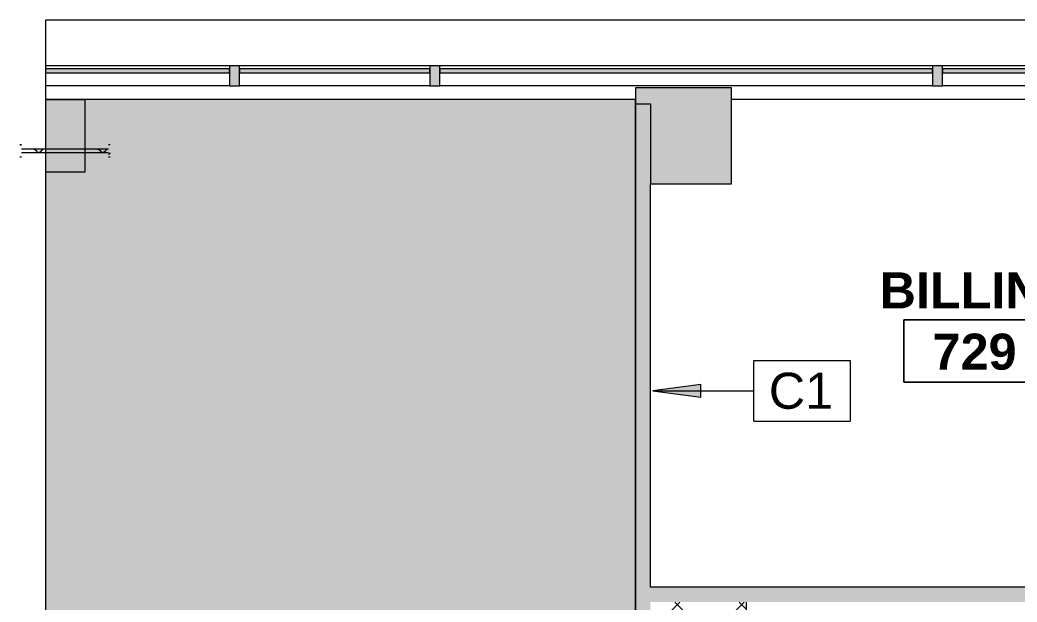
# Model space of a CAD drawing. Header units: inches. Extents: x 920 to 3228, y -557 to 2680.
# Drawn here: x 1742 to 1990.9, y 1988.5 to 2133.9 of the extents above; entities that cross this region are included whole.
import ezdxf

# ---------------------------------------------------------------- set-up
doc = ezdxf.new("R2010")
doc.units = ezdxf.units.IN
doc.header["$MEASUREMENT"] = 0
for name, color, linetype, lineweight in [('A-ANNO-KEYN', 231, 'Continuous', 9), ('A-AREA-IDEN', 2, 'Continuous', 9), ('A-COLS', 52, 'Continuous', 13), ('A-DETL-GENF', 92, 'Continuous', 9), ('A-DETL-MEDM', 33, 'Continuous', 20), ('A-DETL-THIN', 151, 'Continuous', 9), ('A-GLAZ-CURT', 52, 'Continuous', 13), ('A-GLAZ-CWMG', 51, 'Continuous', 13), ('A-WALL', 113, 'Continuous', 13), ('A-WALL-PATT', 111, 'Continuous', 13), ('I-WALL', 2, 'Continuous', 13), ('Q-CASE', 31, 'Continuous', 13)]:
    doc.layers.add(name, color=color, linetype=linetype, lineweight=lineweight)
doc.styles.add('Arial', font='arial.ttf', dxfattribs={"height": 9})
doc.styles.add('Swis721 Lt BT_B', font='', dxfattribs={"height": 9})
doc.styles.get('Swis721 Lt BT_B').set_extended_font_data('Swis721 Lt BT', bold=True)

# ---------------------------------------------------------------- blocks, each defined once
blk = doc.blocks.new('Rectangular Column - 18_ x 24_-V2-Level XX  CONSTRUCTION')
at = {"layer": 'A-COLS', "lineweight": 9}
blk.add_hatch(color=7, dxfattribs=at).paths.add_polyline_path([(-2.16, 9), (-12, 9), (-12, -9), (-2.16, -9), (-2.16, -4.41)], flags=0)
at = {"layer": 'A-COLS', "color": 8, "lineweight": 20}
for p, q in [((-2.16, 9), (-12, 9)), ((-12, 9), (-12, -9)), ((-12, -9), (-2.16, -9))]:
    blk.add_line(p, q, dxfattribs=at)
blk = doc.blocks.new('System Panel - Glazed-7148732-Level XX  CONSTRUCTION')
at = {"layer": 'A-GLAZ-CURT', "lineweight": 9}
blk.add_hatch(color=7, dxfattribs=at).paths.add_polyline_path([(23.37, 0.75), (23.37, 1.75), (-22.49, 1.75), (-22.49, 0.75)], flags=0)
at = {"layer": 'A-GLAZ-CURT', "color": 8, "lineweight": 20}
for p, q in [((23.37, 1.75), (-22.49, 1.75)), ((-22.49, 0.75), (23.37, 0.75)), ((23.37, 0.75), (23.37, 1.75))]:
    blk.add_line(p, q, dxfattribs=at)
blk = doc.blocks.new('System Panel - Glazed-7148733-Level XX  CONSTRUCTION')
at = {"layer": 'A-GLAZ-CURT', "lineweight": 9}
blk.add_hatch(color=7, dxfattribs=at).paths.add_polyline_path([(23.75, 0.75), (23.75, 1.75), (-23.75, 1.75), (-23.75, 0.75)], flags=0)
at = {"layer": 'A-GLAZ-CURT', "color": 8, "lineweight": 20}
for p, q in [((23.75, 1.75), (-23.75, 1.75)), ((-23.75, 1.75), (-23.75, 0.75)), ((-23.75, 0.75), (23.75, 0.75)), ((23.75, 0.75), (23.75, 1.75))]:
    blk.add_line(p, q, dxfattribs=at)
blk = doc.blocks.new('System Panel - Glazed-7148731-Level XX  CONSTRUCTION')
at = {"layer": 'A-GLAZ-CURT', "lineweight": 9}
blk.add_hatch(color=7, dxfattribs=at).paths.add_polyline_path([(11.35, 0.75), (61.5, 0.75), (61.5, 1.75), (-61.5, 1.75), (-61.5, 0.75), (-8.9, 0.75)], flags=0)
at = {"layer": 'A-GLAZ-CURT', "color": 8, "lineweight": 20}
for p, q in [((61.5, 1.75), (-61.5, 1.75)), ((-61.5, 1.75), (-61.5, 0.75)), ((-61.5, 0.75), (61.5, 0.75)), ((61.5, 0.75), (61.5, 1.75))]:
    blk.add_line(p, q, dxfattribs=at)
blk = doc.blocks.new('System Panel - Glazed-V3-Level XX  CONSTRUCTION')
at = {"layer": 'A-GLAZ-CURT', "lineweight": 9}
blk.add_hatch(color=7, dxfattribs=at).paths.add_polyline_path([(23.375, 0.75), (23.375, 1.75), (-23.375, 1.75), (-23.375, 0.75)], flags=0)
at = {"layer": 'A-GLAZ-CURT', "color": 8, "lineweight": 20}
for p, q in [((23.375, 1.75), (-23.375, 1.75)), ((-23.375, 1.75), (-23.375, 0.75)), ((-23.375, 0.75), (23.375, 0.75)), ((23.375, 0.75), (23.375, 1.75))]:
    blk.add_line(p, q, dxfattribs=at)
blk = doc.blocks.new('Rectangular Mullion - 2_5_ x 5_ rectangular-7148713-Level XX  CONSTRUCTION')
at = {"layer": 'A-GLAZ-CWMG', "lineweight": 9}
blk.add_hatch(color=7, dxfattribs=at).paths.add_polyline_path([(-1.25, 2.5), (1.25, 2.5), (1.25, -2.5), (-1.25, -2.5), (-1.25, -0.75)], flags=0)
at = {"layer": 'A-GLAZ-CWMG', "color": 8, "lineweight": 20}
for p, q in [((-1.25, 2.5), (1.25, 2.5)), ((-1.25, -2.5), (-1.25, 2.5)), ((1.25, 2.5), (1.25, -2.5)), ((1.25, -2.5), (-1.25, -2.5))]:
    blk.add_line(p, q, dxfattribs=at)
blk = doc.blocks.new('Rectangular Mullion - 2_5_ x 5_ rectangular-7148717-Level XX  CONSTRUCTION')
at = {"layer": 'A-GLAZ-CWMG', "lineweight": 9}
for p, q in [((1129.55, 2122.36), (1083.68, 2122.36)), ((1129.55, 2117.36), (1083.68, 2117.36))]:
    blk.add_line(p, q, dxfattribs=at)
blk = doc.blocks.new('Rectangular Mullion - 2_5_ x 5_ rectangular-7148718-Level XX  CONSTRUCTION')
at = {"layer": 'A-GLAZ-CWMG', "lineweight": 9}
for p, q in [((1179.55, 2122.36), (1132.05, 2122.36)), ((1179.55, 2117.36), (1132.05, 2117.36))]:
    blk.add_line(p, q, dxfattribs=at)
blk = doc.blocks.new('Rectangular Mullion - 2_5_ x 5_ rectangular-7148716-Level XX  CONSTRUCTION')
at = {"layer": 'A-GLAZ-CWMG', "lineweight": 9}
for p, q in [((1305.05, 2122.36), (1182.05, 2122.36)), ((1305.05, 2117.36), (1182.05, 2117.36))]:
    blk.add_line(p, q, dxfattribs=at)
blk = doc.blocks.new('Rectangular Mullion - 2_5_ x 5_ rectangular-V4-Level XX  CONSTRUCTION')
at = {"layer": 'A-GLAZ-CWMG', "lineweight": 9}
for p, q in [((1354.3, 2122.36), (1307.55, 2122.36)), ((1354.3, 2117.36), (1307.55, 2117.36))]:
    blk.add_line(p, q, dxfattribs=at)
blk = doc.blocks.new('C-Counter Top1 - ADJ HEIGHT 2-7647736-Level XX  CONSTRUCTION')
at = {"layer": 'Q-CASE', "lineweight": 9}
h = blk.add_hatch(dxfattribs=at)
h.set_pattern_fill('FP_21', color=256, style=0, pattern_type=2)
h.set_pattern_definition([(315, (-1906.101, 1234.649), (8.012227, 8.012227), []), (45, (-1906.101, 1234.649), (-8.012227, 8.012227), [])])
h.paths.add_polyline_path([(-47.26, 0), (-47.26, -24), (82.39, -24), (82.39, 0), (-42.37, 0)], flags=0)
blk.add_line((-47.26, -24), (82.39, -24), dxfattribs=at)
blk = doc.blocks.new('FP_64-Level XX  CONSTRUCTION')
at = {"layer": 'Q-CASE', "lineweight": 9}
for p, q in [((25.25, 16.21), (24.85, 16.21)), ((24.89, 13.26), (24.85, 13.27)), ((24.85, 13.26), (25.25, 13.26)), ((24.92, 13.25), (24.89, 13.26)), ((24.96, 13.24), (24.92, 13.25)), ((24.99, 13.24), (24.96, 13.24)), ((25.03, 13.23), (24.99, 13.24)), ((25.06, 13.23), (25.03, 13.23)), ((25.09, 13.22), (25.06, 13.23)), ((25.13, 13.22), (25.09, 13.22)), ((25.16, 13.22), (25.13, 13.22)), ((25.2, 13.22), (25.16, 13.22))]:
    blk.add_line(p, q, dxfattribs=at)
blk = doc.blocks.new('FP_65-Level XX  CONSTRUCTION')
at = {"layer": 'Q-CASE', "lineweight": 9}
for p, q in [((24.85, 15.13), (3.14, 15.13)), ((4.08, 14.93), (4.09, 14.94)), ((4.09, 14.94), (4.1, 14.95)), ((4.1, 14.95), (4.11, 14.96)), ((4.11, 14.96), (4.12, 14.97)), ((4.12, 14.97), (4.13, 14.98)), ((4.13, 14.98), (4.14, 14.99)), ((4.14, 14.99), (4.15, 15)), ((4.15, 15), (4.16, 15.01)), ((4.16, 15.01), (4.17, 15.01)), ((4.17, 15.01), (4.18, 15.02)), ((4.18, 15.02), (4.19, 15.03)), ((4.19, 15.03), (4.2, 15.04)), ((4.2, 15.04), (4.21, 15.05)), ((4.21, 15.05), (4.22, 15.05)), ((4.22, 15.05), (4.23, 15.06)), ((4.23, 15.06), (4.24, 15.07)), ((4.24, 15.07), (4.25, 15.08)), ((4.25, 15.08), (4.26, 15.08)), ((4.26, 15.08), (4.27, 15.09)), ((4.27, 15.09), (4.28, 15.1)), ((4.28, 15.1), (4.29, 15.11)), ((4.28, 15.1), (4.28, 15.1)), ((4.29, 15.11), (4.3, 15.11)), ((4.3, 15.11), (4.31, 15.12)), ((4.31, 15.12), (4.32, 15.12)), ((4.32, 15.12), (4.33, 15.13)), ((4.33, 15.13), (4.34, 15.13)), ((4.34, 15.13), (4.35, 15.14)), ((4.35, 15.14), (4.36, 15.14)), ((4.36, 15.14), (4.37, 15.15)), ((4.37, 15.15), (4.38, 15.15)), ((4.38, 15.15), (4.39, 15.15)), ((4.39, 15.15), (4.4, 15.16)), ((4.4, 15.16), (4.41, 15.16)), ((4.41, 15.16), (4.42, 15.16)), ((4.42, 15.16), (4.43, 15.16)), ((4.43, 15.16), (4.44, 15.17)), ((4.44, 15.17), (4.45, 15.17)), ((4.45, 15.17), (4.46, 15.17)), ((4.46, 15.17), (4.47, 15.17)), ((4.47, 15.17), (4.48, 15.17)), ((4.48, 15.17), (4.49, 15.17)), ((4.49, 15.17), (4.5, 15.17)), ((4.5, 15.17), (4.51, 15.17)), ((4.56, 15.17), (4.55, 15.17)), ((4.57, 15.17), (4.56, 15.17)), ((4.58, 15.17), (4.57, 15.17)), ((4.59, 15.17), (4.58, 15.17)), ((4.6, 15.17), (4.59, 15.17)), ((4.61, 15.17), (4.6, 15.17)), ((4.62, 15.17), (4.61, 15.17)), ((4.63, 15.16), (4.62, 15.17)), ((4.64, 15.16), (4.63, 15.16)), ((4.65, 15.16), (4.64, 15.16)), ((4.66, 15.16), (4.65, 15.16)), ((4.66, 15.15), (4.66, 15.16)), ((4.67, 15.15), (4.66, 15.15)), ((4.68, 15.15), (4.67, 15.15)), ((4.69, 15.14), (4.68, 15.15)), ((4.7, 15.14), (4.69, 15.14)), ((4.71, 15.13), (4.7, 15.14)), ((4.72, 15.13), (4.71, 15.13)), ((4.73, 15.12), (4.72, 15.13)), ((4.74, 15.12), (4.73, 15.12)), ((4.75, 15.11), (4.74, 15.12)), ((4.76, 15.11), (4.75, 15.11)), ((4.77, 15.1), (4.76, 15.11)), ((4.78, 15.1), (4.77, 15.1)), ((4.79, 15.09), (4.78, 15.1)), ((4.8, 15.08), (4.79, 15.09)), ((4.81, 15.08), (4.8, 15.08)), ((4.82, 15.07), (4.81, 15.08)), ((4.83, 15.06), (4.82, 15.07)), ((4.84, 15.05), (4.83, 15.06)), ((4.85, 15.05), (4.84, 15.05)), ((4.86, 15.04), (4.85, 15.05)), ((4.87, 15.03), (4.86, 15.04)), ((4.88, 15.02), (4.87, 15.03)), ((4.89, 15.01), (4.88, 15.02)), ((4.9, 15.01), (4.89, 15.01)), ((4.91, 15), (4.9, 15.01)), ((4.92, 14.99), (4.91, 15)), ((4.93, 14.98), (4.92, 14.99)), ((4.94, 14.97), (4.93, 14.98)), ((4.95, 14.96), (4.94, 14.97)), ((4.95, 14.95), (4.95, 14.96)), ((4.96, 14.94), (4.95, 14.95)), ((4.97, 14.93), (4.96, 14.94)), ((20.11, 14.93), (20.12, 14.94)), ((20.12, 14.94), (20.13, 14.95)), ((20.13, 14.95), (20.14, 14.96)), ((20.14, 14.96), (20.15, 14.97)), ((20.15, 14.98), (20.16, 14.99)), ((20.15, 14.97), (20.15, 14.98)), ((20.16, 14.99), (20.17, 15)), ((20.17, 15), (20.18, 15.01)), ((20.18, 15.01), (20.19, 15.01)), ((20.19, 15.01), (20.2, 15.02)), ((20.2, 15.02), (20.21, 15.03)), ((20.21, 15.03), (20.22, 15.04)), ((20.22, 15.04), (20.23, 15.05)), ((20.23, 15.05), (20.24, 15.05)), ((20.24, 15.05), (20.25, 15.06)), ((20.25, 15.06), (20.26, 15.07)), ((20.26, 15.07), (20.27, 15.08)), ((20.27, 15.08), (20.28, 15.08)), ((20.28, 15.08), (20.29, 15.09)), ((20.29, 15.09), (20.3, 15.1)), ((20.3, 15.1), (20.31, 15.1)), ((20.31, 15.1), (20.32, 15.11)), ((20.32, 15.11), (20.33, 15.11)), ((20.33, 15.11), (20.34, 15.12)), ((20.34, 15.12), (20.35, 15.12)), ((20.35, 15.12), (20.36, 15.13)), ((20.36, 15.13), (20.37, 15.13)), ((20.37, 15.13), (20.38, 15.14)), ((20.38, 15.14), (20.39, 15.14)), ((20.39, 15.14), (20.4, 15.15)), ((20.4, 15.15), (20.41, 15.15)), ((20.41, 15.15), (20.42, 15.15)), ((20.42, 15.15), (20.43, 15.16)), ((20.43, 15.16), (20.44, 15.16)), ((20.44, 15.16), (20.44, 15.16)), ((20.44, 15.16), (20.45, 15.16)), ((20.45, 15.16), (20.46, 15.17)), ((20.46, 15.17), (20.47, 15.17)), ((20.47, 15.17), (20.48, 15.17)), ((20.48, 15.17), (20.49, 15.17)), ((20.49, 15.17), (20.5, 15.17)), ((20.5, 15.17), (20.51, 15.17)), ((20.51, 15.17), (20.52, 15.17)), ((20.52, 15.17), (20.53, 15.17)), ((20.58, 15.17), (20.57, 15.17)), ((20.59, 15.17), (20.58, 15.17)), ((20.6, 15.17), (20.59, 15.17)), ((20.61, 15.17), (20.6, 15.17)), ((20.62, 15.17), (20.61, 15.17)), ((20.63, 15.17), (20.62, 15.17)), ((20.64, 15.17), (20.63, 15.17)), ((20.65, 15.16), (20.64, 15.17)), ((20.66, 15.16), (20.65, 15.16)), ((20.67, 15.16), (20.66, 15.16)), ((20.68, 15.16), (20.67, 15.16)), ((20.69, 15.15), (20.68, 15.16)), ((20.7, 15.15), (20.69, 15.15)), ((20.71, 15.15), (20.7, 15.15)), ((20.72, 15.14), (20.71, 15.15)), ((20.73, 15.14), (20.72, 15.14)), ((20.74, 15.13), (20.73, 15.14)), ((20.75, 15.13), (20.74, 15.13)), ((20.76, 15.12), (20.75, 15.13)), ((20.77, 15.12), (20.76, 15.12)), ((20.78, 15.11), (20.77, 15.12)), ((20.79, 15.11), (20.78, 15.11)), ((20.8, 15.1), (20.79, 15.11)), ((20.81, 15.1), (20.8, 15.1)), ((20.82, 15.09), (20.81, 15.1)), ((20.82, 15.08), (20.82, 15.09)), ((20.83, 15.08), (20.82, 15.08)), ((20.84, 15.07), (20.83, 15.08)), ((20.85, 15.06), (20.84, 15.07)), ((20.86, 15.05), (20.85, 15.06)), ((20.87, 15.05), (20.86, 15.05)), ((20.88, 15.04), (20.87, 15.05)), ((20.89, 15.03), (20.88, 15.04)), ((20.9, 15.02), (20.89, 15.03)), ((20.91, 15.01), (20.9, 15.02)), ((20.92, 15.01), (20.91, 15.01)), ((20.93, 15), (20.92, 15.01)), ((20.94, 14.99), (20.93, 15)), ((20.95, 14.98), (20.94, 14.99)), ((20.96, 14.97), (20.95, 14.98)), ((20.97, 14.96), (20.96, 14.97)), ((20.98, 14.95), (20.97, 14.96)), ((20.99, 14.94), (20.98, 14.95)), ((21, 14.93), (20.99, 14.94)), ((3.14, 14.34), (24.85, 14.34)), ((3.29, 14.3), (3.3, 14.3)), ((3.3, 14.3), (3.31, 14.3)), ((3.31, 14.3), (3.32, 14.3)), ((3.32, 14.3), (3.33, 14.3)), ((3.33, 14.3), (3.34, 14.3)), ((3.34, 14.3), (3.35, 14.31)), ((3.35, 14.31), (3.36, 14.31)), ((3.36, 14.31), (3.37, 14.31)), ((3.37, 14.31), (3.38, 14.31)), ((3.38, 14.31), (3.39, 14.32)), ((3.39, 14.32), (3.4, 14.32)), ((3.4, 14.32), (3.41, 14.32)), ((3.41, 14.32), (3.42, 14.33)), ((3.42, 14.33), (3.42, 14.33)), ((3.42, 14.33), (3.43, 14.33)), ((3.43, 14.33), (3.44, 14.34)), ((3.44, 14.34), (3.45, 14.34)), ((3.45, 14.34), (3.46, 14.35)), ((3.46, 14.35), (3.47, 14.35)), ((3.47, 14.35), (3.48, 14.36)), ((3.48, 14.36), (3.49, 14.36)), ((3.49, 14.36), (3.5, 14.37)), ((3.5, 14.37), (3.51, 14.37)), ((3.51, 14.37), (3.52, 14.38)), ((3.52, 14.38), (3.53, 14.39)), ((3.53, 14.39), (3.54, 14.39)), ((3.54, 14.39), (3.55, 14.4)), ((3.55, 14.4), (3.56, 14.41)), ((3.56, 14.41), (3.57, 14.41)), ((3.57, 14.41), (3.58, 14.42)), ((3.58, 14.42), (3.59, 14.43)), ((3.59, 14.43), (3.6, 14.44)), ((3.6, 14.44), (3.61, 14.44)), ((3.61, 14.44), (3.62, 14.45)), ((3.62, 14.45), (3.63, 14.46)), ((3.63, 14.46), (3.64, 14.47)), ((3.64, 14.47), (3.65, 14.48)), ((3.65, 14.48), (3.66, 14.49)), ((3.66, 14.49), (3.67, 14.49)), ((3.67, 14.49), (3.68, 14.5)), ((3.68, 14.5), (3.69, 14.51)), ((3.69, 14.51), (3.7, 14.52)), ((3.7, 14.52), (3.71, 14.53)), ((3.71, 14.54), (3.72, 14.55)), ((3.71, 14.53), (3.71, 14.54)), ((3.72, 14.55), (3.73, 14.56)), ((3.73, 14.56), (3.74, 14.57)), ((3.74, 14.57), (3.75, 14.58)), ((3.75, 14.58), (3.76, 14.59)), ((3.76, 14.59), (3.77, 14.6)), ((3.77, 14.6), (3.78, 14.61)), ((3.78, 14.61), (3.79, 14.62)), ((3.79, 14.62), (3.8, 14.63)), ((3.8, 14.63), (3.81, 14.64)), ((3.81, 14.64), (3.82, 14.65)), ((3.82, 14.65), (3.83, 14.66)), ((3.83, 14.66), (3.84, 14.67)), ((3.84, 14.67), (3.85, 14.68)), ((3.85, 14.68), (3.86, 14.69)), ((3.86, 14.69), (3.87, 14.71)), ((3.87, 14.71), (3.88, 14.72)), ((3.88, 14.72), (3.89, 14.73)), ((3.89, 14.73), (3.9, 14.74)), ((3.9, 14.74), (3.91, 14.75)), ((3.91, 14.75), (3.92, 14.76)), ((3.92, 14.76), (3.93, 14.77)), ((3.93, 14.77), (3.94, 14.78)), ((3.94, 14.78), (3.95, 14.79)), ((3.95, 14.79), (3.96, 14.8)), ((3.96, 14.8), (3.97, 14.81)), ((3.97, 14.81), (3.98, 14.82)), ((3.98, 14.82), (3.99, 14.83)), ((3.99, 14.83), (4, 14.84)), ((4, 14.85), (4.01, 14.86)), ((4, 14.84), (4, 14.85)), ((4.01, 14.86), (4.02, 14.87)), ((4.02, 14.87), (4.03, 14.88)), ((4.03, 14.88), (4.04, 14.89)), ((4.04, 14.89), (4.05, 14.9)), ((4.05, 14.9), (4.06, 14.91)), ((4.06, 14.91), (4.07, 14.92)), ((4.07, 14.92), (4.08, 14.93)), ((4.98, 14.92), (4.97, 14.93)), ((4.99, 14.91), (4.98, 14.92)), ((5, 14.9), (4.99, 14.91)), ((5.01, 14.89), (5, 14.9)), ((5.02, 14.88), (5.01, 14.89)), ((5.03, 14.87), (5.02, 14.88)), ((5.04, 14.86), (5.03, 14.87)), ((5.05, 14.85), (5.04, 14.86)), ((5.06, 14.84), (5.05, 14.85)), ((5.07, 14.83), (5.06, 14.84)), ((5.08, 14.82), (5.07, 14.83)), ((5.09, 14.81), (5.08, 14.82)), ((5.1, 14.8), (5.09, 14.81)), ((5.11, 14.79), (5.1, 14.8)), ((5.12, 14.78), (5.11, 14.79)), ((5.13, 14.77), (5.12, 14.78)), ((5.14, 14.76), (5.13, 14.77)), ((5.15, 14.75), (5.14, 14.76)), ((5.16, 14.74), (5.15, 14.75)), ((5.17, 14.73), (5.16, 14.74)), ((5.18, 14.72), (5.17, 14.73)), ((5.19, 14.71), (5.18, 14.72)), ((5.2, 14.69), (5.19, 14.71)), ((5.21, 14.68), (5.2, 14.69)), ((5.22, 14.67), (5.21, 14.68)), ((5.23, 14.66), (5.22, 14.67)), ((5.24, 14.65), (5.23, 14.66)), ((5.24, 14.64), (5.24, 14.65)), ((5.25, 14.63), (5.24, 14.64)), ((5.26, 14.62), (5.25, 14.63)), ((5.27, 14.61), (5.26, 14.62)), ((5.28, 14.6), (5.27, 14.61)), ((5.29, 14.59), (5.28, 14.6)), ((5.3, 14.58), (5.29, 14.59)), ((5.31, 14.57), (5.3, 14.58)), ((5.32, 14.56), (5.31, 14.57)), ((5.33, 14.55), (5.32, 14.56)), ((5.34, 14.54), (5.33, 14.55)), ((5.35, 14.53), (5.34, 14.54)), ((5.36, 14.52), (5.35, 14.53)), ((5.37, 14.51), (5.36, 14.52)), ((5.38, 14.5), (5.37, 14.51)), ((5.39, 14.49), (5.38, 14.5)), ((5.4, 14.49), (5.39, 14.49)), ((5.41, 14.48), (5.4, 14.49)), ((5.42, 14.47), (5.41, 14.48)), ((5.43, 14.46), (5.42, 14.47)), ((5.44, 14.45), (5.43, 14.46)), ((5.45, 14.44), (5.44, 14.45)), ((5.46, 14.44), (5.45, 14.44)), ((5.47, 14.43), (5.46, 14.44)), ((5.48, 14.42), (5.47, 14.43)), ((5.49, 14.41), (5.48, 14.42)), ((5.5, 14.41), (5.49, 14.41)), ((5.51, 14.4), (5.5, 14.41)), ((5.52, 14.39), (5.51, 14.4)), ((5.53, 14.38), (5.52, 14.39)), ((5.52, 14.39), (5.52, 14.39)), ((5.54, 14.37), (5.53, 14.38)), ((5.55, 14.37), (5.54, 14.37)), ((5.56, 14.36), (5.55, 14.37)), ((5.57, 14.36), (5.56, 14.36)), ((5.58, 14.35), (5.57, 14.36)), ((5.59, 14.35), (5.58, 14.35)), ((5.6, 14.34), (5.59, 14.35)), ((5.61, 14.34), (5.6, 14.34)), ((5.62, 14.33), (5.61, 14.34)), ((5.63, 14.33), (5.62, 14.33)), ((5.64, 14.33), (5.63, 14.33)), ((5.65, 14.32), (5.64, 14.33)), ((5.66, 14.32), (5.65, 14.32)), ((5.67, 14.32), (5.66, 14.32)), ((5.68, 14.31), (5.67, 14.32)), ((5.69, 14.31), (5.68, 14.31)), ((5.7, 14.31), (5.69, 14.31)), ((5.71, 14.31), (5.7, 14.31)), ((5.72, 14.3), (5.71, 14.31)), ((5.73, 14.3), (5.72, 14.3)), ((5.74, 14.3), (5.73, 14.3)), ((5.75, 14.3), (5.74, 14.3)), ((5.76, 14.3), (5.75, 14.3)), ((5.77, 14.3), (5.76, 14.3)), ((19.31, 14.3), (19.32, 14.3)), ((19.32, 14.3), (19.33, 14.3)), ((19.33, 14.3), (19.34, 14.3)), ((19.34, 14.3), (19.35, 14.3)), ((19.35, 14.3), (19.36, 14.3)), ((19.36, 14.3), (19.37, 14.31)), ((19.37, 14.31), (19.38, 14.31)), ((19.38, 14.31), (19.39, 14.31)), ((19.39, 14.31), (19.4, 14.31)), ((19.4, 14.31), (19.41, 14.32)), ((19.41, 14.32), (19.42, 14.32)), ((19.42, 14.32), (19.43, 14.32)), ((19.43, 14.32), (19.44, 14.33)), ((19.44, 14.33), (19.45, 14.33)), ((19.45, 14.33), (19.46, 14.33)), ((19.46, 14.33), (19.47, 14.34)), ((19.47, 14.34), (19.48, 14.34)), ((19.48, 14.34), (19.49, 14.35)), ((19.49, 14.35), (19.5, 14.35)), ((19.5, 14.35), (19.51, 14.36)), ((19.51, 14.36), (19.52, 14.36)), ((19.52, 14.36), (19.53, 14.37)), ((19.53, 14.37), (19.54, 14.37)), ((19.54, 14.37), (19.55, 14.38)), ((19.55, 14.38), (19.56, 14.39)), ((19.56, 14.39), (19.57, 14.39)), ((19.57, 14.39), (19.58, 14.4)), ((19.58, 14.4), (19.58, 14.41)), ((19.58, 14.41), (19.59, 14.41)), ((19.59, 14.41), (19.6, 14.42)), ((19.6, 14.42), (19.61, 14.43)), ((19.61, 14.43), (19.62, 14.44)), ((19.62, 14.44), (19.63, 14.44)), ((19.63, 14.44), (19.64, 14.45)), ((19.64, 14.45), (19.65, 14.46)), ((19.65, 14.46), (19.66, 14.47)), ((19.66, 14.47), (19.67, 14.48)), ((19.67, 14.48), (19.68, 14.49)), ((19.68, 14.49), (19.69, 14.49)), ((19.69, 14.49), (19.7, 14.5)), ((19.7, 14.5), (19.71, 14.51)), ((19.71, 14.51), (19.72, 14.52)), ((19.72, 14.52), (19.73, 14.53)), ((19.73, 14.53), (19.74, 14.54)), ((19.74, 14.54), (19.75, 14.55)), ((19.75, 14.55), (19.76, 14.56)), ((19.76, 14.56), (19.77, 14.57)), ((19.77, 14.57), (19.78, 14.58)), ((19.78, 14.58), (19.79, 14.59)), ((19.79, 14.59), (19.8, 14.6)), ((19.8, 14.6), (19.81, 14.61)), ((19.81, 14.61), (19.82, 14.62)), ((19.82, 14.62), (19.83, 14.63)), ((19.83, 14.63), (19.84, 14.64)), ((19.84, 14.64), (19.85, 14.65)), ((19.85, 14.65), (19.86, 14.66)), ((19.86, 14.66), (19.87, 14.67)), ((19.87, 14.68), (19.88, 14.69)), ((19.87, 14.67), (19.87, 14.68)), ((19.88, 14.69), (19.89, 14.71)), ((19.89, 14.71), (19.9, 14.72)), ((19.9, 14.72), (19.91, 14.73)), ((19.91, 14.73), (19.92, 14.74)), ((19.92, 14.74), (19.93, 14.75)), ((19.93, 14.75), (19.94, 14.76)), ((19.94, 14.76), (19.95, 14.77)), ((19.95, 14.77), (19.96, 14.78)), ((19.96, 14.78), (19.97, 14.79)), ((19.97, 14.79), (19.98, 14.8)), ((19.98, 14.8), (19.99, 14.81)), ((19.99, 14.81), (20, 14.82)), ((20, 14.82), (20.01, 14.83)), ((20.01, 14.83), (20.02, 14.84)), ((20.02, 14.84), (20.03, 14.85)), ((20.03, 14.85), (20.04, 14.86)), ((20.04, 14.86), (20.05, 14.87)), ((20.05, 14.87), (20.06, 14.88)), ((20.06, 14.88), (20.07, 14.89)), ((20.07, 14.89), (20.08, 14.9)), ((20.08, 14.9), (20.09, 14.91)), ((20.09, 14.91), (20.1, 14.92)), ((20.1, 14.92), (20.11, 14.93)), ((21.01, 14.92), (21, 14.93)), ((21.02, 14.91), (21.01, 14.92)), ((21.03, 14.9), (21.02, 14.91)), ((21.04, 14.89), (21.03, 14.9)), ((21.05, 14.88), (21.04, 14.89)), ((21.06, 14.87), (21.05, 14.88)), ((21.07, 14.86), (21.06, 14.87)), ((21.08, 14.85), (21.07, 14.86)), ((21.09, 14.84), (21.08, 14.85)), ((21.1, 14.83), (21.09, 14.84)), ((21.11, 14.82), (21.1, 14.83)), ((21.11, 14.81), (21.11, 14.82)), ((21.12, 14.8), (21.11, 14.81)), ((21.13, 14.79), (21.12, 14.8)), ((21.14, 14.78), (21.13, 14.79)), ((21.15, 14.77), (21.14, 14.78)), ((21.16, 14.76), (21.15, 14.77)), ((21.17, 14.75), (21.16, 14.76)), ((21.18, 14.74), (21.17, 14.75)), ((21.19, 14.73), (21.18, 14.74)), ((21.2, 14.72), (21.19, 14.73)), ((21.21, 14.71), (21.2, 14.72)), ((21.22, 14.69), (21.21, 14.71)), ((21.23, 14.68), (21.22, 14.69)), ((21.24, 14.67), (21.23, 14.68)), ((21.25, 14.66), (21.24, 14.67)), ((21.26, 14.65), (21.25, 14.66)), ((21.27, 14.64), (21.26, 14.65)), ((21.28, 14.63), (21.27, 14.64)), ((21.29, 14.62), (21.28, 14.63)), ((21.3, 14.61), (21.29, 14.62)), ((21.31, 14.6), (21.3, 14.61)), ((21.32, 14.59), (21.31, 14.6)), ((21.33, 14.58), (21.32, 14.59)), ((21.34, 14.57), (21.33, 14.58)), ((21.35, 14.56), (21.34, 14.57)), ((21.36, 14.55), (21.35, 14.56)), ((21.37, 14.54), (21.36, 14.55)), ((21.38, 14.53), (21.37, 14.54)), ((21.39, 14.52), (21.38, 14.53)), ((21.39, 14.51), (21.39, 14.52)), ((21.4, 14.5), (21.39, 14.51)), ((21.41, 14.49), (21.4, 14.5)), ((21.42, 14.49), (21.41, 14.49)), ((21.43, 14.48), (21.42, 14.49)), ((21.44, 14.47), (21.43, 14.48)), ((21.45, 14.46), (21.44, 14.47)), ((21.46, 14.45), (21.45, 14.46)), ((21.47, 14.44), (21.46, 14.45)), ((21.48, 14.44), (21.47, 14.44)), ((21.49, 14.43), (21.48, 14.44)), ((21.5, 14.42), (21.49, 14.43)), ((21.51, 14.41), (21.5, 14.42)), ((21.52, 14.41), (21.51, 14.41)), ((21.53, 14.4), (21.52, 14.41)), ((21.54, 14.39), (21.53, 14.4)), ((21.55, 14.39), (21.54, 14.39)), ((21.56, 14.38), (21.55, 14.39)), ((21.57, 14.37), (21.56, 14.38)), ((21.58, 14.37), (21.57, 14.37)), ((21.59, 14.36), (21.58, 14.37)), ((21.6, 14.36), (21.59, 14.36)), ((21.61, 14.35), (21.6, 14.36)), ((21.62, 14.35), (21.61, 14.35)), ((21.63, 14.34), (21.62, 14.35)), ((21.64, 14.34), (21.63, 14.34)), ((21.65, 14.33), (21.64, 14.34)), ((21.66, 14.33), (21.65, 14.33)), ((21.67, 14.33), (21.66, 14.33)), ((21.68, 14.32), (21.67, 14.33)), ((21.69, 14.32), (21.68, 14.32)), ((21.68, 14.32), (21.68, 14.32)), ((21.7, 14.31), (21.69, 14.32)), ((21.71, 14.31), (21.7, 14.31)), ((21.72, 14.31), (21.71, 14.31)), ((21.73, 14.31), (21.72, 14.31)), ((21.74, 14.3), (21.73, 14.31)), ((21.75, 14.3), (21.74, 14.3)), ((21.76, 14.3), (21.75, 14.3)), ((21.77, 14.3), (21.76, 14.3)), ((21.78, 14.3), (21.77, 14.3)), ((21.79, 14.3), (21.78, 14.3))]:
    blk.add_line(p, q, dxfattribs=at)
blk = doc.blocks.new('FP_66-Level XX  CONSTRUCTION')
at = {"layer": 'Q-CASE', "lineweight": 9}
for p, q in [((3.14, 16.21), (2.75, 16.21)), ((2.75, 15.32), (2.78, 15.35)), ((2.78, 15.35), (2.82, 15.39)), ((2.82, 15.39), (2.85, 15.42)), ((2.85, 15.42), (2.89, 15.45)), ((2.89, 15.45), (2.92, 15.48)), ((2.92, 15.48), (2.96, 15.52)), ((2.96, 15.52), (3, 15.55)), ((3, 15.55), (3.03, 15.58)), ((3.03, 15.58), (3.07, 15.61)), ((3.07, 15.61), (3.1, 15.64)), ((3.1, 15.64), (3.14, 15.67)), ((2.75, 13.26), (3.14, 13.26))]:
    blk.add_line(p, q, dxfattribs=at)
blk = doc.blocks.new('CW Cupbd Combined - Robe 80_h x 24_d - 2 Doors - 1 rail - 1 shoe shelf-V63-Level XX  CONSTRUCTION')
at = {"layer": 'Q-CASE', "lineweight": 9}
for name in ['FP_66-Level XX  CONSTRUCTION', 'FP_65-Level XX  CONSTRUCTION', 'FP_64-Level XX  CONSTRUCTION']:
    blk.add_blockref(name, (664.76, 0), dxfattribs=at)
blk = doc.blocks.new('Break Line1 - Break Line 2-7655656-Level XX  CONSTRUCTION')
at = {"layer": 'A-DETL-MEDM'}
blk.add_line((1.5, 0), (1199.4, 0), dxfattribs=at)
blk = doc.blocks.new('Room Tag - Room Name and Number-3379422-Level XX  CONSTRUCTION')
at = {"layer": 'A-AREA-IDEN'}
for p, q in [((-0.1881, -0.1636), (-0.1881, -0.0018)), ((-0.1881, -0.0018), (0.1869, -0.0018)), ((0.1869, -0.0018), (-0.1881, -0.0018)), ((-0.1881, -0.0018), (-0.1881, -0.1636)), ((0.1869, -0.0018), (0.1869, -0.1636)), ((0.1869, -0.1636), (0.1869, -0.0018)), ((0.1869, -0.1636), (-0.1881, -0.1636)), ((-0.1881, -0.1636), (0.1869, -0.1636))]:
    blk.add_line(p, q, dxfattribs=at)
blk = doc.blocks.new('Keynote Tag - Keynote Number - Boxed-135510-Level XX  CONSTRUCTION')
at = {"layer": 'A-ANNO-KEYN'}
for p, q in [((-0.125, -0.0792), (-0.125, 0.0781)), ((-0.125, 0.0781), (0.125, 0.0781)), ((0.125, 0.0781), (0.125, -0.0792)), ((-0.125, -0.0792), (0.125, -0.0792))]:
    blk.add_line(p, q, dxfattribs=at)

msp = doc.modelspace()

# ---------------------------------------------------------------- hatches: boundary and pattern name
at = {"layer": 'A-ANNO-KEYN'}
msp.add_hatch(color=256, dxfattribs=at).paths.add_polyline_path([(1900.01, 2041.25), (1912.01, 2039.67), (1912.01, 2042.83)], flags=0)
at = {"layer": 'A-DETL-GENF'}
h = msp.add_hatch(color=9, dxfattribs=at)
h.paths.add_polyline_path([(1898.38, 1499.04), (1917.43, 1499.04), (1917.43, 1575.02), (1898.38, 1575.02), (1898.38, 1570.5), (1894.63, 1570.5), (1894.63, 1593.15), (1794.25, 1593.15), (1794.25, 1632.54), (1793.5, 1632.54), (1793.5, 1634.04), (1795.75, 1634.04), (1795.75, 1634.54), (1797.25, 1634.54), (1797.25, 1634.04), (1798.75, 1634.04), (1798.75, 1632.54), (1798, 1632.54), (1798.03, 1621.02), (1798.5, 1621.02), (1798.5, 1602.02), (1798, 1602.02), (1798.03, 1596.9), (1894.63, 1596.9), (1894.63, 1668.29), (1800.63, 1668.29), (1798.75, 1670.17), (1798, 1669.42), (1798, 1670.29), (1797.25, 1670.29), (1797.25, 1669.79), (1795.75, 1669.79), (1795.75, 1670.29), (1793.5, 1670.29), (1793.5, 1671.79), (1794.25, 1671.79), (1794.25, 1748.74), (1798, 1748.74), (1798.03, 1672.04), (1894.63, 1672.04), (1894.63, 1793.11), (1845.38, 1793.11), (1845.38, 1796.86), (1820.4, 1796.86), (1820.4, 1919.11), (1789.9, 1919.11), (1789.9, 1918.36), (1788.4, 1918.36), (1788.4, 1920.61), (1787.9, 1920.61), (1787.9, 1922.11), (1788.4, 1922.11), (1788.4, 1923.61), (1789.9, 1923.61), (1789.9, 1922.86), (1820.4, 1922.86), (1820.4, 1976.84), (1895.65, 1976.84), (1895.65, 2113.98), (1748.44, 2113.98), (1748.44, 2113.92), (1758.28, 2113.92), (1758.28, 2095.92), (1748.44, 2095.92), (1748.44, 1922.86), (1750.65, 1922.86), (1750.65, 1923.61), (1752.15, 1923.61), (1752.15, 1922.11), (1752.65, 1922.11), (1752.65, 1920.61), (1752.15, 1920.61), (1752.15, 1918.36), (1750.65, 1918.36), (1750.65, 1919.11), (1748.44, 1919.11), (1748.44, 1541.3), (1776.28, 1541.3), (1776.28, 1542.05), (1777.78, 1542.05), (1777.78, 1541.3), (1794.28, 1541.3), (1794.28, 1547.15), (1798.03, 1547.15), (1798.03, 1499.04), (1894.63, 1499.04)], flags=0)
h.paths.add_polyline_path([(1917.43, 1613.02), (1917.43, 1624.17), (1898.38, 1624.17), (1898.38, 1613.02)], flags=0)
h.paths.add_polyline_path([(1917.43, 1662.17), (1917.43, 1756.99), (1898.38, 1756.99), (1898.38, 1662.17)], flags=0)
h.paths.add_polyline_path([(1798, 1668.29), (1798.03, 1668.94), (1798.68, 1668.29), (1798.03, 1668.29)], flags=0)
h.paths.add_polyline_path([(1798, 1787.24), (1794.25, 1787.24), (1794.25, 1796.86), (1806.88, 1796.86), (1806.88, 1793.11), (1798, 1793.11), (1798, 1787.61)], flags=0)
at = {"layer": 'A-WALL'}
msp.add_hatch(color=250, dxfattribs=at).paths.add_polyline_path([(1919.65, 2092.92), (1919.65, 2116.92), (1895.65, 2116.92), (1895.65, 2112.92), (1899.4, 2112.92), (1899.4, 2092.92)], flags=0)
at = {"layer": 'A-WALL-PATT', "lineweight": 9}
msp.add_hatch(color=7, dxfattribs=at).paths.add_polyline_path([(1899.4, 1858.84), (1899.4, 2112.92), (1895.65, 2112.92), (1895.65, 1858.84)], flags=0)
h = msp.add_hatch(color=7, dxfattribs=at)
h.paths.add_polyline_path([(2180.53, 1988.49), (2180.53, 1992.24), (2171.74, 1992.24), (2171.74, 1988.49), (2179.86, 1988.49)], flags=0)
h.paths.add_polyline_path([(2055.99, 1988.49), (2133.24, 1988.49), (2133.24, 1992.24), (2055.99, 1992.24)], flags=0)
h.paths.add_polyline_path([(2017.49, 1988.49), (2017.49, 1992.24), (1899.4, 1992.24), (1899.4, 1988.49), (1937.56, 1988.49)], flags=0)

# ---------------------------------------------------------------- linework, layer by layer
at = {"layer": 'A-ANNO-KEYN'}
for p, q in [((1912.01, 2042.83), (1900.01, 2041.25)), ((1912.01, 2039.67), (1912.01, 2042.83)), ((1900.01, 2041.25), (1912.01, 2039.67)), ((1900.01, 2041.25), (1925.25, 2041.25))]:
    msp.add_line(p, q, dxfattribs=at)
at = {"layer": 'A-DETL-THIN'}
for p, q in [((1895.65, 2113.98), (1748.44, 2113.98)), ((1895.65, 1976.84), (1895.65, 2113.98))]:
    msp.add_line(p, q, dxfattribs=at)
at = {"layer": 'A-WALL', "lineweight": 9}
for p, q in [((1748.44, 2133.85), (2868.06, 2133.85)), ((1895.65, 2113.98), (1748.44, 2113.98)), ((2219.52, 2113.98), (1919.65, 2113.98)), ((1895.65, 2112.92), (1899.4, 2112.92)), ((1899.4, 2112.92), (1899.4, 2092.92))]:
    msp.add_line(p, q, dxfattribs=at)
at = {"layer": 'A-WALL', "color": 8, "lineweight": 20}
for p, q in [((1919.65, 2116.92), (1895.65, 2116.92)), ((1895.65, 2116.92), (1895.65, 2112.92)), ((1919.65, 2092.92), (1919.65, 2116.92)), ((1899.4, 2092.92), (1919.65, 2092.92))]:
    msp.add_line(p, q, dxfattribs=at)
at = {"layer": 'I-WALL', "color": 8, "lineweight": 20}
for p, q in [((1895.65, 2112.92), (1895.65, 1976.84)), ((1899.4, 1992.24), (1899.4, 2092.92)), ((2017.49, 1992.24), (1899.4, 1992.24))]:
    msp.add_line(p, q, dxfattribs=at)

# ---------------------------------------------------------------- block references
at = {"layer": 'A-ANNO-KEYN', "xscale": 95.99999999999994, "yscale": 95.99999999999994, "zscale": 95.99999999999994}
msp.add_blockref('Keynote Tag - Keynote Number - Boxed-135510-Level XX  CONSTRUCTION', (1937.25, 2041.3), dxfattribs=at)
at = {"layer": 'A-AREA-IDEN', "xscale": 95.99999999999994, "yscale": 95.99999999999994, "zscale": 95.99999999999994}
msp.add_blockref('Room Tag - Room Name and Number-3379422-Level XX  CONSTRUCTION', (1980.75, 2059.12), dxfattribs=at)
at = {"layer": 'A-COLS', "lineweight": 9, "rotation": 180}
msp.add_blockref('Rectangular Column - 18_ x 24_-V2-Level XX  CONSTRUCTION', (1746.28, 2104.92), dxfattribs=at)
at = {"layer": 'A-DETL-GENF', "rotation": 89.99999999999987}
msp.add_blockref('Break Line1 - Break Line 2-7655656-Level XX  CONSTRUCTION', (1748.44, 934.45), dxfattribs=at)
at = {"layer": 'A-GLAZ-CURT', "lineweight": 9}
for name, p in [('System Panel - Glazed-7148732-Level XX  CONSTRUCTION', (1770.93, 2119.86)), ('System Panel - Glazed-7148733-Level XX  CONSTRUCTION', (1820.56, 2119.86)), ('System Panel - Glazed-7148731-Level XX  CONSTRUCTION', (1908.31, 2119.86)), ('System Panel - Glazed-V3-Level XX  CONSTRUCTION', (1995.68, 2119.86))]:
    msp.add_blockref(name, p, dxfattribs=at)
at = {"layer": 'A-GLAZ-CWMG', "lineweight": 9}
for name in ['Rectangular Mullion - 2_5_ x 5_ rectangular-7148717-Level XX  CONSTRUCTION', 'Rectangular Mullion - 2_5_ x 5_ rectangular-7148718-Level XX  CONSTRUCTION', 'Rectangular Mullion - 2_5_ x 5_ rectangular-7148716-Level XX  CONSTRUCTION', 'Rectangular Mullion - 2_5_ x 5_ rectangular-V4-Level XX  CONSTRUCTION']:
    msp.add_blockref(name, (664.76, 0), dxfattribs=at)
at = {"layer": 'A-GLAZ-CWMG', "lineweight": 9, "extrusion": (0, 0, -1), "rotation": 180}
for p in [(-1795.56, 2119.86), (-1845.56, 2119.86), (-1971.06, 2119.86)]:
    msp.add_blockref('Rectangular Mullion - 2_5_ x 5_ rectangular-7148713-Level XX  CONSTRUCTION', p, dxfattribs=at)
at = {"layer": 'Q-CASE', "lineweight": 9}
for name, p, rotation in [('CW Cupbd Combined - Robe 80_h x 24_d - 2 Doors - 1 rail - 1 shoe shelf-V63-Level XX  CONSTRUCTION', (2432, 2115.9), 180), ('C-Counter Top1 - ADJ HEIGHT 2-7647736-Level XX  CONSTRUCTION', (1899.4, 1906.1), 89.99999999999987)]:
    msp.add_blockref(name, p, dxfattribs=dict(at, rotation=rotation))

# ---------------------------------------------------------------- texts
at = {"layer": 'A-ANNO-KEYN', "insert": (1928.97, 2045.76), "char_height": 9, "width": 19.695, "attachment_point": 1, "style": 'Arial'}
msp.add_mtext('C1', dxfattribs=at)
at = {"layer": 'A-AREA-IDEN', "char_height": 9, "attachment_point": 1, "style": 'Swis721 Lt BT_B'}
for s, insert, width in [('BILLING', (1956.62, 2070.84), 58.176), ('729', (1969.85, 2055.52), 25.452)]:
    msp.add_mtext(s, dxfattribs=dict(at, insert=insert, width=width))

doc.saveas('drawing.dxf')
